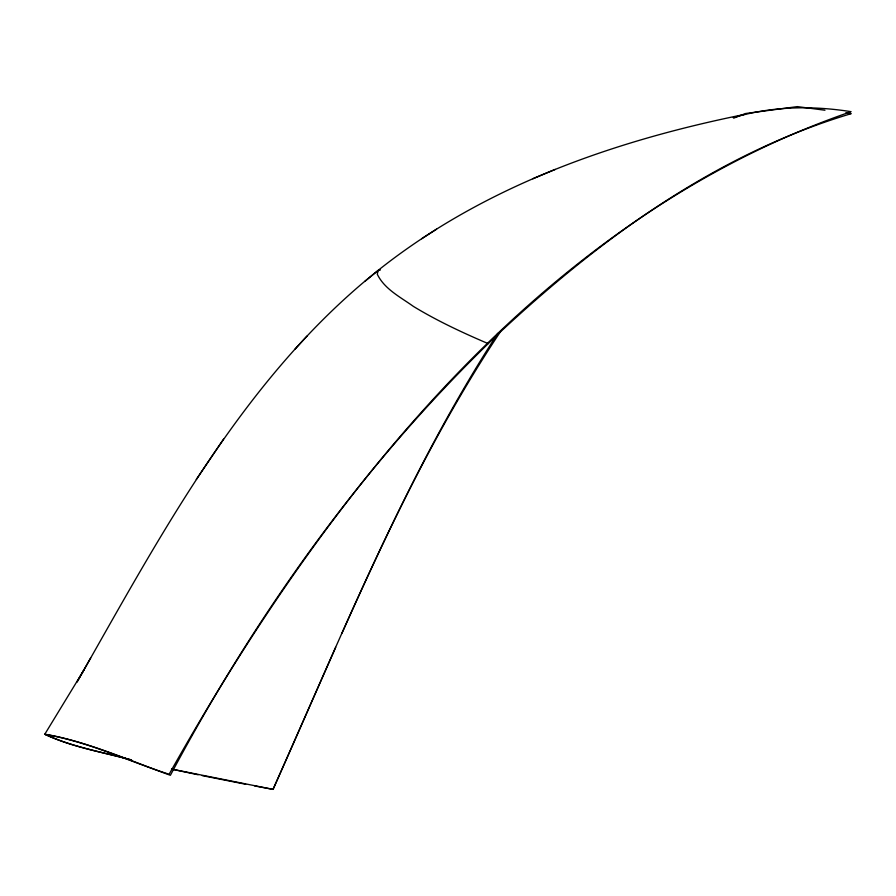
<?xml version="1.0" encoding="UTF-8"?>
<svg xmlns="http://www.w3.org/2000/svg" width="896" height="896" viewBox="0 0 896 896"><rect width="100%" height="100%" fill="white"/><g stroke="black" fill="none" stroke-linecap="round" stroke-linejoin="round"><path stroke-width="1.34" d="M335.675 647.349L273.078 789.387L254.71 785.96M341.936 633.248C387.878 530.354 436.274 428.019 497.795 333.357M90.675 657.978L77.011 682.024C166.835 524.574 255.08 355.443 407.086 248.707C507.046 178.259 625.128 138.622 744.094 114.52M83.821 670.174L44.8 734.227C71.691 747.018 102.323 752.091 131.174 759.92M500.55 331.52C405.686 473.962 342.686 633.886 273.022 789.354L171.483 769.07M223.541 439.141L196.291 479.438M44.8 734.227C87.405 741.238 127.938 761.141 169.12 774.245C324.89 497.224 539.851 218.994 851.077 111.675C811.966 105.437 771.31 106.266 733.208 117.667M307.048 336.045L294.862 349.283M378.672 270.032L364.773 281.467M436.542 229.197L421.658 238.75M532.806 178.763L555.229 169.422M733.858 118.07L745.606 113.512L797.362 106.613L824.97 110.23M380.386 269.954L378.168 270.614L377.261 274.176C384.44 289.139 400.445 297.091 413.37 306.387C437.214 320.88 462.538 332.674 488.163 343.616M845.678 112.93L851.2 113.658C717.853 153.406 602.482 237.082 501.614 330.77C366.878 458.707 257.555 611.643 170.386 775.298C129.203 760.357 88.323 741.966 45.013 734.35C72.206 747.051 102.648 752.114 131.555 759.954M245.672 784.246L202.16 775.611M198.139 774.771L172.133 769.25"/></g></svg>
